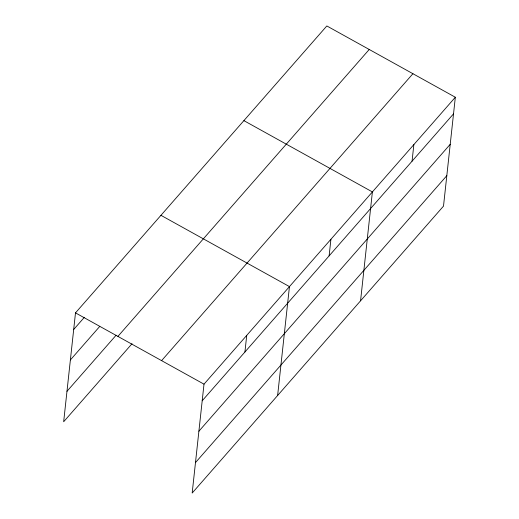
<?xml version="1.0" encoding="UTF-8"?>
<svg xmlns="http://www.w3.org/2000/svg" width="519" height="519" viewBox="0 0 519 519"><rect width="100%" height="100%" fill="white"/><g stroke="black" fill="none" stroke-linecap="round" stroke-linejoin="round"><path stroke-width="0.78" d="M455.332 97.241L204.006 384.164L192.173 493.05L443.505 206.127L455.332 97.241L326.827 25.95L75.495 312.873L63.668 421.759L132.027 343.721M244.923 352.005L246.726 335.384M277.626 395.497L289.453 286.605L160.948 215.32M329.117 255.886L330.921 239.265M360.562 300.812L372.395 191.926L243.885 120.635M412.06 161.201L413.864 144.58M73.692 329.494L84.376 317.297M70.383 359.939L99.758 326.406M66.977 391.313L116.113 335.216M117.904 336.396L369.236 49.474M161.597 360.634L412.923 73.711M202.196 400.778L453.528 113.856M198.887 431.231L450.22 144.308M195.481 462.598L446.807 175.675M75.495 312.873L204.006 384.164"/></g></svg>
